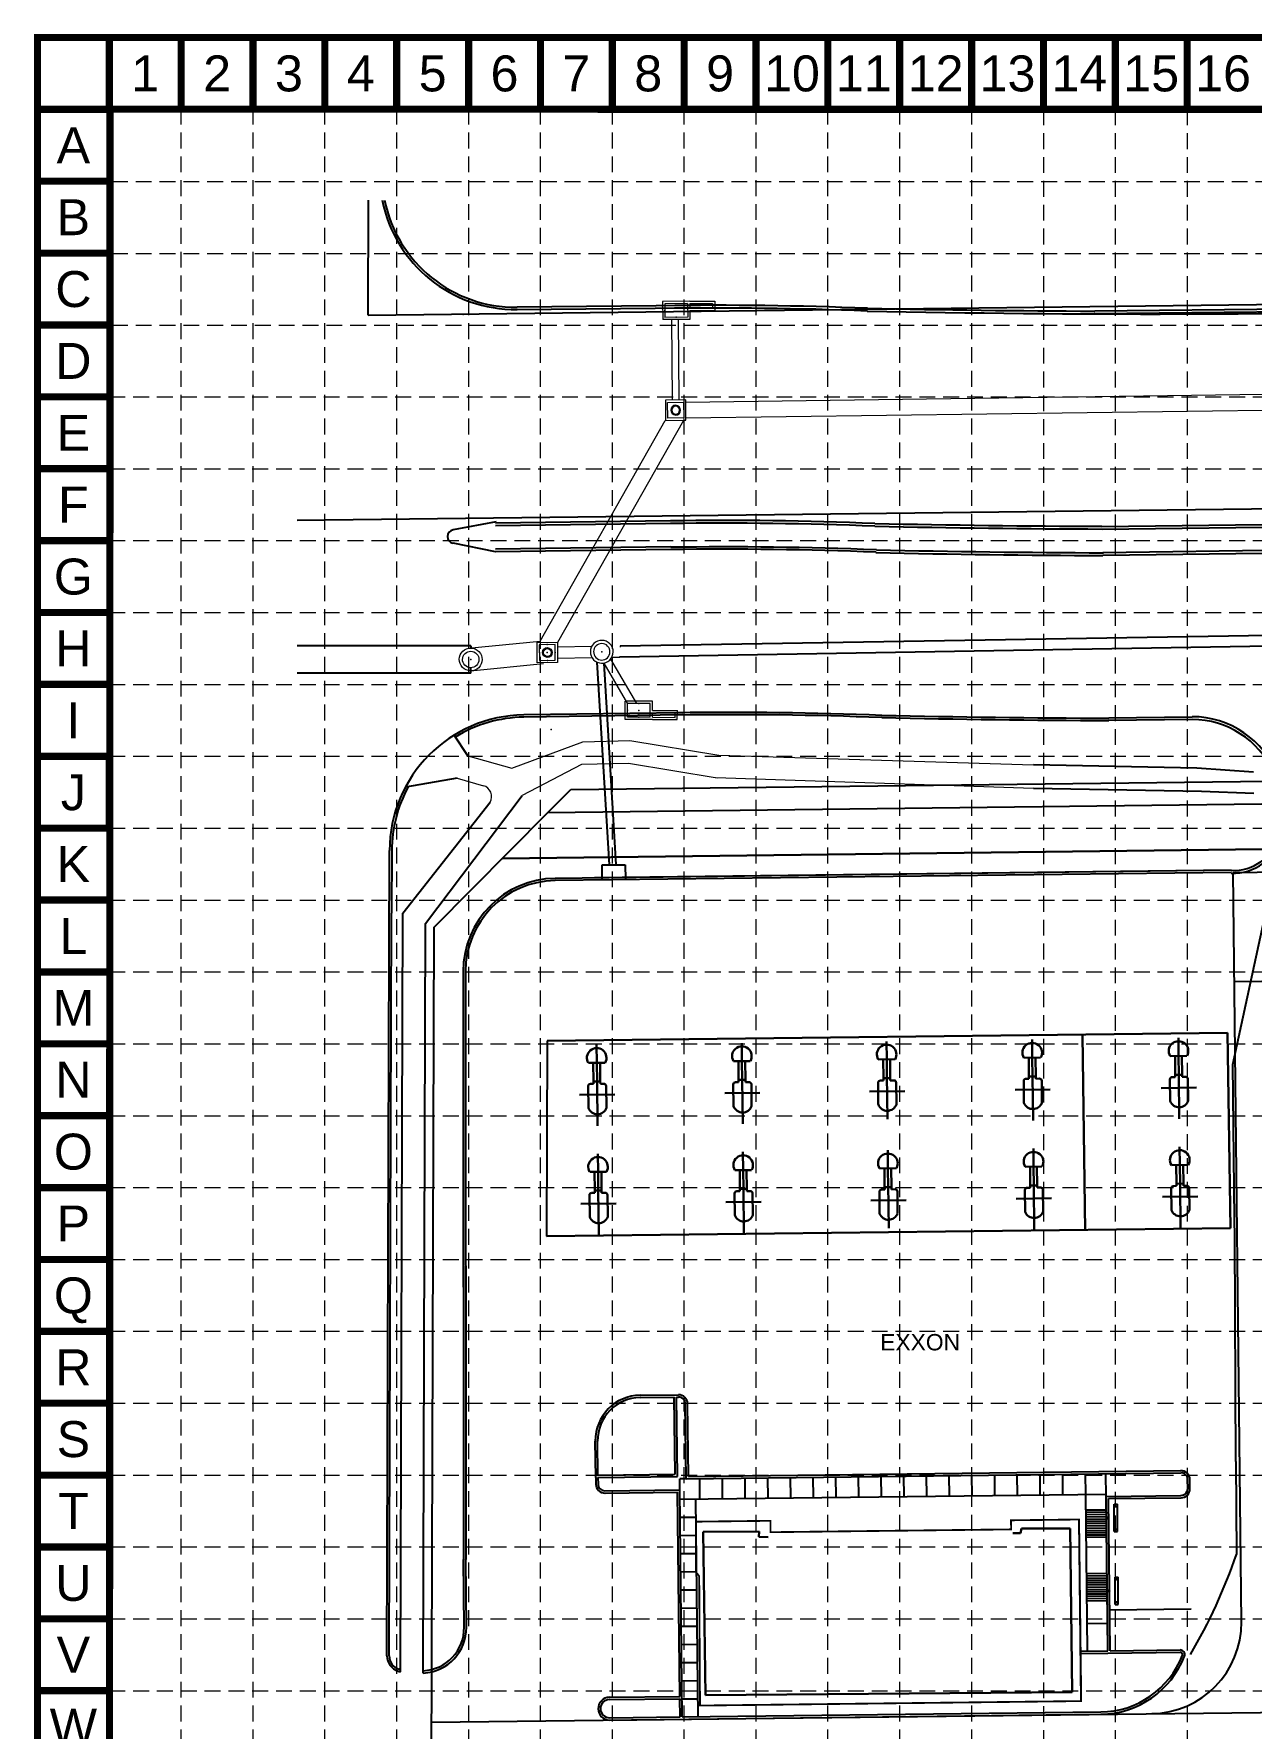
# Model space of a CAD drawing. Header units: feet. Extents: x -1048 to -33, y 2514 to 3149.
# Drawn here: x -1047.9 to -779.7, y 2775.5 to 3148.7 of the extents above; entities that cross this region are included whole.
import ezdxf
from ezdxf.enums import TextEntityAlignment as Align

# ---------------------------------------------------------------- set-up
doc = ezdxf.new("R2010")
doc.units = ezdxf.units.FT
doc.header["$LTSCALE"] = 20
doc.header["$MEASUREMENT"] = 0
for name, pattern in [('CENTER2', [1.125, 0.75, -0.125, 0.125, -0.125]), ('HIDDEN', [0.375, 0.25, -0.125]), ('HIDDEN2', [0.1875, 0.125, -0.0625]), ('PHANTOM2', [1.25, 0.625, -0.125, 0.125, -0.125, 0.125, -0.125])]:
    doc.linetypes.add(name, pattern=pattern)
for name, color, linetype in [('BASE', 7, 'Continuous'), ('BOUND-ADJ', 3, 'PHANTOM2'), ('BOUND_ADJ_TXT', 8, 'Continuous'), ('CONSTRUCTION_CLASS', 7, 'Continuous'), ('E_CONC', 7, 'Continuous'), ('E_CURB', 7, 'Continuous'), ('E_FL_STRIPE', 81, 'HIDDEN2'), ('E_GUT', 8, 'HIDDEN2'), ('EX_ESMT_ACCESS_OFF', 3, 'HIDDEN2'), ('EX_ESMT_UTIL_OFF', 3, 'HIDDEN2'), ('EX_INLETS_MANHOLES', 8, 'HIDDEN2'), ('EX_ROW_CL', 7, 'CENTER2'), ('EX_ROW_DED', 2, 'HIDDEN2'), ('EX_STM_SEW', 8, 'HIDDEN'), ('EXXON_SITE_IMP', 8, 'Continuous'), ('GRID', 254, 'HIDDEN')]:
    doc.layers.add(name, color=color, linetype=linetype)
doc.layers.add('PAVE-27', color=7, linetype='Continuous', lineweight=25)
doc.styles.get("Standard").update_dxf_attribs({"font": 'ARIAL.TTF'})

# ---------------------------------------------------------------- blocks, each defined once
blk = doc.blocks.new('XREF$0$A$C54593E31')
for p, q in [((0, 0.67), (6, 0.67)), ((0, 0), (0, 0.67)), ((6, 0), (6, 0.67)), ((0, 0), (6, 0))]:
    blk.add_line(p, q)
for centre in [(0.5, 0.33), (5.5, 0.33)]:
    blk.add_circle(centre, 0.0417)

msp = doc.modelspace()

# ---------------------------------------------------------------- linework, layer by layer
at = {"layer": 'BASE', "const_width": 1.58}
for points in [[(-1047.12, 2514.59), (-33.79, 2514.59), (-33.79, 3147.93), (-1047.12, 3147.93)], [(-1031.32, 2530.42), (-49.58, 2530.39), (-49.6, 3132.1), (-1031.13, 3132.12)]]:
    msp.add_lwpolyline(points, close=True, dxfattribs=at)
for points in [[(-1031.29, 3132.09), (-1031.29, 3147.93)], [(-1015.46, 3132.09), (-1015.46, 3147.93)], [(-999.62, 3132.09), (-999.62, 3147.93)], [(-983.79, 3132.09), (-983.79, 3147.93)], [(-967.96, 3132.09), (-967.96, 3147.93)], [(-952.12, 3132.09), (-952.12, 3147.93)], [(-936.29, 3132.09), (-936.29, 3147.93)], [(-920.46, 3132.09), (-920.46, 3147.93)], [(-904.62, 3132.09), (-904.62, 3147.93)], [(-888.79, 3132.09), (-888.79, 3147.93)], [(-872.96, 3132.09), (-872.96, 3147.93)], [(-857.12, 3132.09), (-857.12, 3147.93)], [(-841.29, 3132.09), (-841.29, 3147.93)], [(-825.46, 3132.09), (-825.46, 3147.93)], [(-809.62, 3132.09), (-809.62, 3147.93)], [(-793.79, 3132.09), (-793.79, 3147.93)], [(-1031.29, 3132.09), (-1047.12, 3132.09)], [(-1031.29, 3116.26), (-1047.12, 3116.26)], [(-1031.29, 3100.43), (-1047.12, 3100.43)], [(-1031.29, 3084.59), (-1047.12, 3084.59)], [(-1031.29, 3068.76), (-1047.12, 3068.76)], [(-1031.29, 3052.93), (-1047.12, 3052.93)], [(-1031.29, 3037.09), (-1047.12, 3037.09)], [(-1031.29, 3021.26), (-1047.12, 3021.26)], [(-1031.29, 3005.43), (-1047.12, 3005.43)], [(-1031.29, 2989.59), (-1047.12, 2989.59)], [(-1031.29, 2973.76), (-1031.29, 2989.59)], [(-1031.29, 2973.76), (-1047.12, 2973.76)], [(-1031.29, 2957.93), (-1047.12, 2957.93)], [(-1031.29, 2942.09), (-1047.12, 2942.09)], [(-1031.29, 2926.26), (-1047.12, 2926.26)], [(-1031.29, 2910.43), (-1047.12, 2910.43)], [(-1031.29, 2894.59), (-1047.12, 2894.59)], [(-1031.29, 2878.76), (-1047.12, 2878.76)], [(-1031.29, 2862.93), (-1047.12, 2862.93)], [(-1031.29, 2847.09), (-1047.12, 2847.09)], [(-1031.29, 2831.26), (-1047.12, 2831.26)], [(-1031.29, 2815.43), (-1047.12, 2815.43)], [(-1031.29, 2799.59), (-1047.12, 2799.59)], [(-1031.29, 2783.76), (-1047.12, 2783.76)]]:
    msp.add_lwpolyline(points, dxfattribs=at)
at = {"layer": 'BOUND-ADJ', "color": 7, "linetype": 'Continuous'}
for p, q in [((-974.28, 3086.76), (-974.2, 3112.11)), ((-934.64, 2977.22), (-755.49, 2979.36)), ((-959.71, 2951.92), (-934.64, 2977.22)), ((-960.32, 2761.9), (-959.71, 2951.92))]:
    msp.add_line(p, q, dxfattribs=at)
msp.add_lwpolyline([(-974.28, 3086.76), (-717.3, 3089.82)], dxfattribs=at)
at = {"layer": 'CONSTRUCTION_CLASS', "color": 7, "linetype": 'Continuous', "lineweight": 0}
msp.add_point((-906.35, 3086.29), dxfattribs=at)
at = {"layer": 'E_CONC', "color": 7, "linetype": 'Continuous'}
for p, q in [((-779.18, 2986.13), (-791.69, 2986.95)), ((-779.06, 2981.36), (-790.65, 2981.86))]:
    msp.add_line(p, q, dxfattribs=at)
at = {"layer": 'E_CURB', "color": 7, "linetype": 'Continuous'}
for p, q in [((-903.14, 3088.91), (-941.43, 3088.5)), ((-716.06, 3088.69), (-814.16, 3087.64)), ((-946.08, 3041.24), (-955.55, 3039.45)), ((-907.62, 3040.85), (-946.22, 3040.33)), ((-812.55, 3039.64), (-736.38, 3040.55)), ((-946.17, 3034.6), (-955.56, 3036.51)), ((-907.58, 3035.72), (-946.16, 3035.2)), ((-737.05, 3035.44), (-812.36, 3034.41)), ((-904.94, 2998.7), (-939.95, 2998.22)), ((-792.66, 2997.72), (-811.04, 2997.47))]:
    msp.add_line(p, q, dxfattribs=at)
for centre, radius, start, end in [((-897.34, 2254.25), 834.68, 87.72402, 90.83527), ((-801.89, 6018.03), 2930.41, 268.78177, 269.76008), ((-955.27, 3037.98), 1.5, 100.7179, 258.5231), ((-895.71, 2206.75), 834.18, 87.72402, 90.81761), ((-800.27, 5970.53), 2930.91, 268.78177, 269.75994), ((-895.41, 2201.03), 834.68, 87.72402, 90.83527), ((-799.96, 5964.8), 2930.41, 268.78177, 269.75985), ((-894.21, 2164.58), 834.18, 87.72402, 90.81761), ((-798.76, 5928.36), 2930.91, 268.78177, 269.75994), ((-792.8, 2977.87), 19.85, 25.0115, 89.5822)]:
    msp.add_arc(centre, radius, start, end, dxfattribs=at)
at = {"layer": 'E_CURB', "color": 253, "linetype": 'Continuous'}
msp.add_arc((-783.47, 2974.43), 9.97, 266.4808, 346.9527, dxfattribs=at)
at = {"layer": 'E_FL_STRIPE', "color": 253, "linetype": 'Continuous'}
for p, q in [((-783.72, 2921.72), (-772.82, 2971.85)), ((-783.38, 2887.64), (-783.72, 2921.72)), ((-783.28, 2883.72), (-783.38, 2887.64)), ((-783.05, 2834.24), (-783.28, 2883.72)), ((-783.05, 2834.24), (-782.9, 2813.8))]:
    msp.add_line(p, q, dxfattribs=at)
msp.add_arc((-899.69, 2854.16), 123.57, 329.6516, 340.9376, dxfattribs=at)
at = {"layer": 'E_GUT', "color": 7, "linetype": 'Continuous'}
for p, q in [((-903.36, 3088.31), (-941.56, 3087.9)), ((-716.05, 3088.09), (-814.27, 3087.04)), ((-907.63, 3041.45), (-946.21, 3040.93)), ((-812.57, 3040.24), (-736.38, 3041.15)), ((-907.57, 3035.12), (-946.17, 3034.6)), ((-737.05, 3034.84), (-812.34, 3033.81)), ((-904.95, 2999.2), (-939.95, 2998.72)), ((-792.66, 2998.22), (-811.04, 2997.97)), ((-969.05, 2968.82), (-969.09, 2955.07))]:
    msp.add_line(p, q, dxfattribs=at)
for centre, radius, start, end in [((-897.43, 2254.15), 834.18, 87.72402, 90.8353), ((-801.99, 6017.92), 2930.91, 268.78177, 271.47356), ((-895.74, 2206.85), 834.68, 87.72402, 90.81761), ((-800.29, 5970.63), 2930.41, 268.78177, 269.75985), ((-895.41, 2201.03), 834.18, 87.72402, 90.8353), ((-800.06, 5964.7), 2930.91, 268.78177, 269.75994), ((-939.55, 2968.72), 30, 90.7774, 179.8167), ((-939.55, 2968.72), 29.5, 90.7774, 121.7184), ((-894.21, 2164.58), 834.68, 87.72402, 90.81761), ((-798.76, 5928.36), 2930.41, 268.78177, 269.75985), ((-792.8, 2977.87), 20.45, 22.0733, 89.5822), ((-939.55, 2968.72), 29.5, 151.3402, 179.8167)]:
    msp.add_arc(centre, radius, start, end, dxfattribs=at)
at = {"layer": 'E_GUT', "color": 253, "linetype": 'Continuous'}
msp.add_arc((-783.47, 2974.43), 10.57, 266.4694, 347.3014, dxfattribs=at)
at = {"layer": 'EX_ESMT_ACCESS_OFF', "color": 253, "linetype": 'Continuous'}
for p, q in [((-783.66, 2964.02), (-773.04, 2964.15)), ((-781.84, 2798.94), (-783.66, 2964.02)), ((-783.39, 2940.02), (-755.61, 2940.35)), ((-960.27, 2776.85), (-756.13, 2779.25))]:
    msp.add_line(p, q, dxfattribs=at)
msp.add_arc((-801.84, 2798.72), 20, 270.6758, 0.6293, dxfattribs=at)
at = {"layer": 'EX_ESMT_UTIL_OFF', "color": 253, "linetype": 'Continuous', "lineweight": 30}
msp.add_line((-944.67, 2967.1), (-755.37, 2969.36), dxfattribs=at)
at = {"layer": 'EX_INLETS_MANHOLES', "color": 5, "linetype": 'Continuous', "lineweight": 0}
for p, q in [((-903.37, 3089.81), (-909.37, 3089.78)), ((-909.37, 3089.78), (-909.35, 3085.78)), ((-903.86, 3089.3), (-908.86, 3089.28)), ((-908.86, 3089.28), (-908.85, 3086.28)), ((-903.86, 3089.3), (-903.85, 3086.3)), ((-903.37, 3089.81), (-897.87, 3089.83)), ((-903.36, 3089.31), (-898.36, 3089.33)), ((-903.36, 3089.31), (-903.36, 3088.31)), ((-903.36, 3088.31), (-898.36, 3088.33)), ((-903.36, 3087.81), (-897.86, 3087.83)), ((-903.36, 3087.81), (-903.35, 3085.81)), ((-898.36, 3089.33), (-898.36, 3088.33)), ((-897.87, 3089.83), (-897.86, 3087.83)), ((-903.35, 3085.81), (-909.35, 3085.78)), ((-903.85, 3086.3), (-908.85, 3086.28)), ((-904.28, 3068.11), (-908.77, 3068.05)), ((-908.77, 3068.05), (-908.71, 3063.56)), ((-904.22, 3063.62), (-904.28, 3068.11)), ((-908.26, 3067.55), (-904.78, 3067.59)), ((-908.21, 3064.07), (-908.26, 3067.55)), ((-904.73, 3064.12), (-908.21, 3064.07)), ((-904.78, 3067.59), (-904.73, 3064.12)), ((-908.71, 3063.56), (-904.22, 3063.62)), ((-937.05, 3014.66), (-932.56, 3014.72)), ((-937, 3010.17), (-937.05, 3014.66)), ((-933.06, 3014.21), (-936.54, 3014.16)), ((-936.54, 3014.16), (-936.5, 3010.68)), ((-933.02, 3010.73), (-933.06, 3014.21)), ((-932.56, 3014.72), (-932.5, 3010.23)), ((-932.5, 3010.23), (-937, 3010.17)), ((-936.5, 3010.68), (-933.02, 3010.73)), ((-917.63, 2997.73), (-917.61, 3001.73)), ((-911.61, 3001.7), (-917.61, 3001.73)), ((-917.13, 2998.23), (-917.11, 3001.23)), ((-912.11, 3001.2), (-917.11, 3001.23)), ((-912.13, 2998.2), (-912.11, 3001.2)), ((-911.62, 2999.7), (-911.61, 3001.7)), ((-911.63, 2997.7), (-917.63, 2997.73)), ((-912.13, 2998.2), (-917.13, 2998.23)), ((-914.13, 2998.21), (-915.13, 2998.22)), ((-911.63, 2998.2), (-911.62, 2999.2)), ((-911.63, 2998.2), (-906.63, 2998.17)), ((-911.63, 2997.7), (-906.13, 2997.67)), ((-911.62, 2999.7), (-906.12, 2999.67)), ((-911.62, 2999.2), (-906.62, 2999.17)), ((-906.63, 2998.17), (-906.62, 2999.17)), ((-906.13, 2997.67), (-906.12, 2999.67))]:
    msp.add_line(p, q, dxfattribs=at)
at = {"layer": 'EX_INLETS_MANHOLES', "color": 5, "linetype": 'Continuous', "lineweight": 0, "extrusion": (0, 0, -1)}
for centre, major_axis in [((-906.49, 3065.83), (0.771, 0.745)), ((-906.49, 3065.83), (0.625, 0.604)), ((-922.78, 3012.61), (1.81, 1.75)), ((-922.78, 3012.61), (1.3, 1.26))]:
    msp.add_ellipse(centre, major_axis=major_axis, ratio=1, dxfattribs=at)
at = {"layer": 'EX_INLETS_MANHOLES', "color": 5, "linetype": 'Continuous', "lineweight": 0}
for centre, major_axis in [((-951.65, 3010.92), (1.81, 1.75)), ((-951.65, 3010.92), (1.3, 1.26)), ((-934.78, 3012.45), (-0.745, 0.771)), ((-934.78, 3012.45), (-0.604, 0.625))]:
    msp.add_ellipse(centre, major_axis=major_axis, ratio=1, dxfattribs=at)
for p in [(-908.86, 3087.78), (-936.52, 3012.42), (-934.8, 3014.19), (-934.78, 3012.45), (-933.04, 3012.47), (-922.78, 3012.61), (-951.65, 3010.92), (-934.76, 3010.71), (-914.61, 3001.21), (-917.12, 2999.73), (-914.63, 2998.21), (-914.62, 2999.71), (-914.62, 2998.71), (-914.62, 2998.71), (-933.96, 2995.51)]:
    msp.add_point(p, dxfattribs=at)
at = {"layer": 'EX_ROW_CL', "color": 7, "linetype": 'Continuous'}
msp.add_lwpolyline([(-989.92, 3041.57), (-161.12, 3051.46)], dxfattribs=at)
msp.add_lwpolyline([(-989.92, 3041.57), (-161.12, 3051.46)], dxfattribs=at)
at = {"layer": 'EX_ROW_DED', "color": 7, "linetype": 'Continuous'}
msp.add_line((-934.64, 2977.22), (-929.62, 2982.28), dxfattribs=at)
msp.add_lwpolyline([(-929.62, 2982.28), (-388.61, 2988.74)], dxfattribs=at)
at = {"layer": 'EX_STM_SEW', "color": 5, "linetype": 'Continuous', "lineweight": 0}
for p, q in [((-907.45, 3085.79), (-907.27, 3068.07)), ((-905.95, 3085.79), (-905.77, 3068.09)), ((-904.27, 3067.61), (-730.38, 3069.95)), ((-904.22, 3064.11), (-731.51, 3066.43)), ((-936.38, 3014.95), (-908.79, 3063.55)), ((-932.49, 3014.72), (-904.73, 3063.61)), ((-952.21, 3013.38), (-936.38, 3014.95)), ((-932.55, 3013.73), (-924.98, 3013.83)), ((-918.76, 3013.91), (-918.76, 3013.66)), ((-951.71, 3008.4), (-935.59, 3010)), ((-932.52, 3011.23), (-924.95, 3011.33)), ((-922.35, 3010.13), (-917.11, 3001.11)), ((-920.84, 3011.01), (-915.15, 3001.22)), ((-920.58, 3011.39), (-918.8, 3011.41)), ((-918.8, 3011.66), (-918.8, 3011.41))]:
    msp.add_line(p, q, dxfattribs=at)
at = {"layer": 'EX_STM_SEW', "color": 5, "linetype": 'Continuous'}
for p, q in [((-918.76, 3013.91), (-709.17, 3017.38)), ((-951.65, 3013.92), (-989.92, 3013.92)), ((-951.65, 3013.92), (-951.65, 3013.44)), ((-708.95, 3014.94), (-918.8, 3011.41)), ((-951.65, 3007.92), (-951.65, 3009.11)), ((-921.07, 2965.66), (-923.78, 3010.3)), ((-919.57, 2965.75), (-922.27, 3010.14)), ((-951.65, 3007.92), (-989.92, 3007.92))]:
    msp.add_line(p, q, dxfattribs=at)
at = {"layer": 'EXXON_SITE_IMP', "color": 7, "linetype": 'Continuous'}
for p, q in [((-952.26, 2989.72), (-955.34, 2994.23)), ((-791.69, 2986.95), (-827.62, 2987.69)), ((-954.62, 2984.74), (-966.06, 2982.76)), ((-790.65, 2981.86), (-827.62, 2982.49)), ((-966.59, 2955.06), (-947.37, 2979.48)), ((-961.6, 2952.73), (-940.29, 2980.93)), ((-970.11, 2791.42), (-969.55, 2968.82)), ((-969.61, 2791.42), (-969.09, 2955.07)), ((-967.13, 2787.92), (-966.59, 2955.06)), ((-962.13, 2787.66), (-961.6, 2952.73)), ((-953.32, 2942.19), (-953.26, 2812.63)), ((-952.82, 2942.19), (-952.76, 2812.63)), ((-953.32, 2932.46), (-953.26, 2812.63)), ((-953.1, 2797.75), (-953.26, 2812.63)), ((-952.6, 2797.76), (-952.76, 2812.63))]:
    msp.add_line(p, q, dxfattribs=at)
at = {"layer": 'EXXON_SITE_IMP', "color": 7, "linetype": 'Continuous', "lineweight": 0}
for p, q in [((-926.93, 2992.74), (-916.59, 2993.06)), ((-916.59, 2993.06), (-896.99, 2989.86)), ((-952.26, 2989.72), (-942.61, 2987)), ((-942.61, 2987), (-926.93, 2992.74)), ((-896.99, 2989.86), (-827.62, 2987.69)), ((-927.25, 2987.81), (-940.29, 2980.93)), ((-916.91, 2988.04), (-927.25, 2987.81)), ((-897.32, 2984.79), (-916.91, 2988.04)), ((-954.62, 2984.74), (-948.87, 2983.12)), ((-827.62, 2982.49), (-897.64, 2984.82))]:
    msp.add_line(p, q, dxfattribs=at)
at = {"layer": 'EXXON_SITE_IMP', "color": 253, "linetype": 'Continuous'}
for p, q in [((-784.08, 2964.48), (-933.07, 2962.7)), ((-784.07, 2963.98), (-933.06, 2962.2)), ((-784.08, 2964.48), (-924.37, 2962.81)), ((-934.83, 2926.89), (-934.93, 2883.88)), ((-914.32, 2848.85), (-905.9, 2848.95)), ((-914.31, 2848.35), (-906.8, 2848.44)), ((-906.62, 2831.44), (-906.8, 2848.44)), ((-906.11, 2830.95), (-906.3, 2848.45)), ((-906.3, 2848.45), (-905.9, 2848.45)), ((-904.2, 2830.47), (-904.38, 2846.97)), ((-903.7, 2830.98), (-903.88, 2846.97)), ((-924.11, 2830.74), (-924.2, 2838.74)), ((-923.62, 2831.24), (-923.7, 2838.75)), ((-924.11, 2830.74), (-924.09, 2829.28)), ((-923.62, 2831.24), (-906.62, 2831.44)), ((-923.61, 2830.74), (-906.11, 2830.95)), ((-923.61, 2830.74), (-923.61, 2830.74)), ((-923.61, 2830.74), (-923.59, 2829.28)), ((-904.2, 2830.47), (-905.61, 2830.45)), ((-905.58, 2827.99), (-905.61, 2830.45)), ((-904.2, 2830.47), (-795.21, 2831.76)), ((-903.7, 2830.98), (-795.21, 2832.26)), ((-901.15, 2826.01), (-901.2, 2830.51)), ((-896.15, 2826.07), (-896.2, 2830.57)), ((-891.15, 2826.13), (-891.2, 2830.62)), ((-886.15, 2826.18), (-886.2, 2830.68)), ((-881.15, 2826.24), (-881.2, 2830.74)), ((-876.15, 2826.3), (-876.2, 2830.8)), ((-871.15, 2826.36), (-871.2, 2830.86)), ((-866.15, 2826.42), (-866.2, 2830.92)), ((-861.15, 2826.48), (-861.2, 2830.98)), ((-856.15, 2826.54), (-856.2, 2831.04)), ((-851.15, 2826.6), (-851.2, 2831.1)), ((-846.15, 2826.66), (-846.2, 2831.16)), ((-841.15, 2826.71), (-841.2, 2831.21)), ((-836.15, 2826.77), (-836.2, 2831.27)), ((-831.15, 2826.83), (-831.21, 2831.33)), ((-826.15, 2826.89), (-826.21, 2831.39)), ((-821.15, 2826.95), (-821.21, 2831.45)), ((-816.15, 2827.01), (-816.21, 2831.51)), ((-811.65, 2826.56), (-811.71, 2831.56)), ((-793.67, 2828.27), (-793.69, 2830.27)), ((-793.17, 2828.28), (-793.19, 2830.28)), ((-922.08, 2827.8), (-905.58, 2827.99)), ((-922.07, 2827.3), (-906.07, 2827.49)), ((-905.58, 2782.49), (-906.07, 2827.49)), ((-905.03, 2778), (-905.58, 2827.99)), ((-905.56, 2825.96), (-811.65, 2827.06)), ((-901.53, 2778.04), (-902.06, 2826)), ((-815.77, 2792.52), (-816.15, 2827.01)), ((-811.65, 2826.56), (-795.15, 2826.76)), ((-811.27, 2792.56), (-811.65, 2826.56)), ((-811.14, 2826.07), (-795.14, 2826.26)), ((-810.77, 2792.57), (-811.14, 2826.07)), ((-905.51, 2821.96), (-902.01, 2822)), ((-901.96, 2810.11), (-901.96, 2821.48)), ((-817.13, 2781.49), (-817.6, 2821.48)), ((-811.62, 2823.56), (-816.11, 2823.51)), ((-811.61, 2823.06), (-816.11, 2823.01)), ((-811.6, 2822.56), (-816.1, 2822.51)), ((-811.6, 2822.06), (-816.1, 2822.01)), ((-811.59, 2821.56), (-816.09, 2821.51)), ((-905.46, 2817.96), (-901.97, 2818)), ((-811.59, 2821.06), (-816.09, 2821.01)), ((-811.58, 2820.56), (-816.08, 2820.51)), ((-811.58, 2820.06), (-816.08, 2820.01)), ((-811.57, 2819.56), (-816.07, 2819.51)), ((-811.57, 2819.06), (-816.07, 2819.01)), ((-811.56, 2818.56), (-816.06, 2818.51)), ((-811.55, 2818.06), (-816.05, 2818.01)), ((-905.42, 2813.96), (-901.92, 2814)), ((-811.55, 2817.56), (-816.05, 2817.51)), ((-905.37, 2809.96), (-901.87, 2810)), ((-811.45, 2809.56), (-815.95, 2809.51)), ((-811.44, 2809.06), (-815.94, 2809.01)), ((-811.44, 2808.56), (-815.94, 2808.51)), ((-811.43, 2808.06), (-815.93, 2808.01)), ((-811.43, 2807.56), (-815.93, 2807.51)), ((-811.42, 2807.06), (-815.92, 2807.01)), ((-811.42, 2806.56), (-815.92, 2806.51)), ((-905.32, 2805.96), (-901.82, 2806)), ((-811.41, 2806.06), (-815.91, 2806.01)), ((-811.41, 2805.56), (-815.91, 2805.51)), ((-811.4, 2805.06), (-815.9, 2805.01)), ((-811.4, 2804.56), (-815.89, 2804.51)), ((-811.39, 2804.06), (-815.89, 2804.01)), ((-811.38, 2803.56), (-815.88, 2803.51)), ((-905.27, 2801.96), (-901.78, 2802)), ((-810.87, 2801.57), (-792.87, 2801.78)), ((-905.23, 2797.96), (-901.73, 2798)), ((-811.33, 2798.56), (-815.83, 2798.52)), ((-905.18, 2793.96), (-901.68, 2794)), ((-817.26, 2792.49), (-811.27, 2792.56)), ((-817.26, 2791.99), (-811.27, 2792.06)), ((-811.27, 2792.06), (-795.32, 2792.25)), ((-810.77, 2792.57), (-795.32, 2792.75)), ((-905.13, 2789.96), (-901.64, 2790)), ((-905.09, 2785.96), (-901.59, 2786)), ((-921.1, 2782.31), (-905.58, 2782.49)), ((-921.1, 2781.81), (-905.57, 2781.99)), ((-905.53, 2777.99), (-905.57, 2781.99)), ((-905.04, 2781.96), (-901.54, 2782)), ((-921.05, 2777.31), (-812.81, 2778.59)), ((-921.05, 2777.81), (-905.53, 2777.99)), ((-905.03, 2778), (-812.81, 2779.09))]:
    msp.add_line(p, q, dxfattribs=at)
at = {"layer": 'EXXON_SITE_IMP', "color": 5, "linetype": 'Continuous'}
for p, q in [((-922.71, 2962.46), (-922.71, 2965.66)), ((-922.71, 2965.66), (-917.6, 2965.66)), ((-917.6, 2965.66), (-917.57, 2962.52))]:
    msp.add_line(p, q, dxfattribs=at)
at = {"layer": 'EXXON_SITE_IMP', "color": 253, "linetype": 'Continuous', "lineweight": 30}
for p, q in [((-784.88, 2928.68), (-934.83, 2926.89)), ((-923.88, 2922.06), (-923.93, 2926.05)), ((-891.89, 2922.44), (-891.94, 2926.42)), ((-860, 2922.82), (-860.04, 2926.8)), ((-827.91, 2923.19), (-827.96, 2927.18)), ((-816.24, 2885.15), (-816.88, 2928.17)), ((-795.68, 2923.57), (-795.73, 2927.56)), ((-784.24, 2885.68), (-784.88, 2928.68)), ((-893.74, 2922.42), (-890.05, 2922.46)), ((-892.63, 2918.31), (-892.68, 2922.43)), ((-891.89, 2922.44), (-891.85, 2918.32)), ((-891.16, 2922.45), (-891.11, 2918.33)), ((-861.84, 2922.79), (-858.15, 2922.84)), ((-860.73, 2918.68), (-860.78, 2922.81)), ((-860, 2922.82), (-859.95, 2918.69)), ((-859.26, 2922.82), (-859.21, 2918.7)), ((-829.76, 2923.17), (-826.07, 2923.22)), ((-828.65, 2919.06), (-828.7, 2923.19)), ((-827.91, 2923.19), (-827.86, 2919.07)), ((-827.18, 2923.2), (-827.13, 2919.08)), ((-797.52, 2923.55), (-793.84, 2923.6)), ((-796.41, 2919.44), (-796.46, 2923.57)), ((-795.68, 2923.57), (-795.63, 2919.45)), ((-794.94, 2923.58), (-794.89, 2919.46)), ((-925.73, 2922.04), (-922.04, 2922.08)), ((-924.62, 2917.93), (-924.67, 2922.05)), ((-923.88, 2922.06), (-923.83, 2917.94)), ((-923.15, 2922.07), (-923.1, 2917.95)), ((-859.21, 2918.7), (-860.73, 2918.68)), ((-860.73, 2918.68), (-860.72, 2918.18)), ((-859.95, 2919.35), (-859.84, 2909.63)), ((-859.21, 2918.7), (-859.2, 2918.2)), ((-828.64, 2918.56), (-829.32, 2918.55)), ((-827.13, 2919.08), (-828.65, 2919.06)), ((-828.65, 2919.06), (-828.64, 2918.56)), ((-827.86, 2919.07), (-827.75, 2909.35)), ((-827.13, 2919.08), (-827.12, 2918.58)), ((-827.12, 2918.58), (-826.35, 2918.59)), ((-797.58, 2918.42), (-797.52, 2913.63)), ((-796.41, 2918.94), (-797.08, 2918.93)), ((-794.89, 2919.46), (-796.41, 2919.44)), ((-796.41, 2919.44), (-796.41, 2918.94)), ((-795.63, 2919.45), (-795.52, 2909.74)), ((-794.89, 2919.46), (-794.89, 2918.96)), ((-794.89, 2918.96), (-794.11, 2918.97)), ((-793.61, 2918.47), (-793.55, 2913.67)), ((-927.68, 2915), (-919.91, 2915.09)), ((-925.78, 2916.91), (-925.72, 2912.11)), ((-924.61, 2917.43), (-925.29, 2917.42)), ((-923.1, 2917.95), (-924.62, 2917.93)), ((-924.62, 2917.93), (-924.61, 2917.43)), ((-923.83, 2917.94), (-923.72, 2908.22)), ((-923.1, 2917.95), (-923.09, 2917.44)), ((-923.09, 2917.44), (-922.32, 2917.45)), ((-921.81, 2916.96), (-921.76, 2912.16)), ((-895.69, 2915.38), (-887.92, 2915.47)), ((-893.79, 2917.29), (-893.74, 2912.49)), ((-892.62, 2917.8), (-893.3, 2917.8)), ((-891.11, 2918.33), (-892.63, 2918.31)), ((-892.63, 2918.31), (-892.62, 2917.8)), ((-891.85, 2918.32), (-891.73, 2908.6)), ((-891.11, 2918.33), (-891.1, 2917.82)), ((-891.1, 2917.82), (-890.33, 2917.83)), ((-889.82, 2917.34), (-889.77, 2912.54)), ((-863.79, 2915.76), (-856.03, 2915.85)), ((-861.89, 2917.67), (-861.84, 2912.87)), ((-860.72, 2918.18), (-861.4, 2918.17)), ((-859.2, 2918.2), (-858.43, 2918.21)), ((-857.92, 2917.71), (-857.87, 2912.92)), ((-831.71, 2916.13), (-823.94, 2916.23)), ((-829.81, 2918.04), (-829.75, 2913.25)), ((-825.84, 2918.09), (-825.79, 2913.29)), ((-799.48, 2916.51), (-791.71, 2916.61)), ((-795.4, 2899.58), (-795.44, 2903.56)), ((-923.6, 2898.06), (-923.65, 2902.05)), ((-891.61, 2898.44), (-891.66, 2902.43)), ((-859.71, 2898.82), (-859.76, 2902.8)), ((-827.63, 2899.2), (-827.68, 2903.18)), ((-925.44, 2898.04), (-921.76, 2898.09)), ((-924.33, 2893.93), (-924.38, 2898.05)), ((-923.6, 2898.06), (-923.55, 2893.94)), ((-922.86, 2898.07), (-922.81, 2893.95)), ((-893.45, 2898.42), (-889.77, 2898.46)), ((-892.35, 2894.31), (-892.39, 2898.43)), ((-891.61, 2898.44), (-891.56, 2894.32)), ((-890.87, 2898.45), (-890.83, 2894.33)), ((-861.56, 2898.8), (-857.87, 2898.84)), ((-860.45, 2894.69), (-860.5, 2898.81)), ((-859.71, 2898.82), (-859.66, 2894.7)), ((-858.98, 2898.83), (-858.93, 2894.7)), ((-829.47, 2899.17), (-825.79, 2899.22)), ((-828.36, 2895.06), (-828.41, 2899.19)), ((-827.63, 2899.2), (-827.58, 2895.07)), ((-826.89, 2899.2), (-826.84, 2895.08)), ((-797.24, 2899.55), (-793.55, 2899.6)), ((-796.13, 2895.44), (-796.18, 2899.57)), ((-795.4, 2899.58), (-795.35, 2895.45)), ((-794.66, 2899.58), (-794.61, 2895.46)), ((-925.5, 2892.91), (-925.44, 2888.12)), ((-924.33, 2893.43), (-925, 2893.42)), ((-922.81, 2893.95), (-924.33, 2893.93)), ((-924.33, 2893.93), (-924.33, 2893.43)), ((-923.55, 2893.94), (-923.44, 2884.22)), ((-922.81, 2893.95), (-922.81, 2893.45)), ((-922.81, 2893.45), (-922.04, 2893.46)), ((-921.53, 2892.96), (-921.47, 2888.16)), ((-893.51, 2893.29), (-893.45, 2888.49)), ((-892.34, 2893.81), (-893.02, 2893.8)), ((-890.83, 2894.33), (-892.35, 2894.31)), ((-892.35, 2894.31), (-892.34, 2893.81)), ((-891.56, 2894.32), (-891.45, 2884.6)), ((-890.83, 2894.33), (-890.82, 2893.82)), ((-890.82, 2893.82), (-890.05, 2893.83)), ((-889.54, 2893.34), (-889.48, 2888.54)), ((-861.61, 2893.67), (-861.55, 2888.87)), ((-860.44, 2894.18), (-861.12, 2894.17)), ((-858.93, 2894.7), (-860.45, 2894.69)), ((-860.45, 2894.69), (-860.44, 2894.18)), ((-859.67, 2895.35), (-859.56, 2885.63)), ((-858.93, 2894.7), (-858.92, 2894.2)), ((-858.92, 2894.2), (-858.15, 2894.21)), ((-857.64, 2893.71), (-857.59, 2888.92)), ((-829.53, 2894.05), (-829.47, 2889.25)), ((-828.36, 2894.56), (-829.03, 2894.55)), ((-826.84, 2895.08), (-828.36, 2895.06)), ((-828.36, 2895.06), (-828.36, 2894.56)), ((-827.58, 2895.07), (-827.47, 2885.36)), ((-826.84, 2895.08), (-826.84, 2894.58)), ((-826.84, 2894.58), (-826.06, 2894.59)), ((-825.56, 2894.09), (-825.5, 2889.3)), ((-799.19, 2892.52), (-791.43, 2892.61)), ((-797.29, 2894.43), (-797.24, 2889.63)), ((-796.12, 2894.94), (-796.8, 2894.93)), ((-794.61, 2895.46), (-796.13, 2895.44)), ((-796.13, 2895.44), (-796.12, 2894.94)), ((-795.35, 2895.45), (-795.23, 2885.74)), ((-794.61, 2895.46), (-794.6, 2894.96)), ((-794.6, 2894.96), (-793.83, 2894.97)), ((-793.32, 2894.47), (-793.27, 2889.68)), ((-927.4, 2891), (-919.63, 2891.1)), ((-895.41, 2891.38), (-887.64, 2891.47)), ((-863.51, 2891.76), (-855.74, 2891.85)), ((-831.43, 2892.14), (-823.66, 2892.23)), ((-784.24, 2885.68), (-934.93, 2883.88)), ((-900.42, 2818.75), (-888.06, 2818.84)), ((-899.93, 2782.79), (-900.42, 2818.75)), ((-888.06, 2818.84), (-888.16, 2817.67)), ((-888.16, 2817.67), (-886.1, 2817.57)), ((-830.48, 2818.46), (-832.22, 2818.46)), ((-830.29, 2819.51), (-830.48, 2818.46)), ((-830.29, 2819.51), (-819.58, 2819.48)), ((-819.58, 2819.48), (-819.15, 2783.47)), ((-819.15, 2783.47), (-899.93, 2782.79))]:
    msp.add_line(p, q, dxfattribs=at)
at = {"layer": 'EXXON_SITE_IMP', "color": 253, "linetype": 'Continuous', "lineweight": 30, "const_width": 0.4}
msp.add_lwpolyline([(-901.95, 2809.81), (-902, 2821), (-885.61, 2821.19), (-885.58, 2818.68), (-832.58, 2819.3), (-832.6, 2821.3), (-817.6, 2821.48), (-817.13, 2781.48), (-901.13, 2780.49), (-901.31, 2808.99)], close=True, dxfattribs=at)
at = {"layer": 'EXXON_SITE_IMP', "color": 253, "linetype": 'Continuous', "const_width": 0.0185}
for points in [[(-811.1, 2822.49), (-811.11, 2821.15)], [(-810.93, 2806.44), (-810.93, 2805.1)]]:
    msp.add_lwpolyline(points, dxfattribs=at)
at = {"layer": 'EXXON_SITE_IMP', "color": 253, "linetype": 'Continuous'}
for centre in [(-811.28, 2821.82), (-811.1, 2805.77)]:
    msp.add_circle(centre, 0.176, dxfattribs=at)
at = {"layer": 'EXXON_SITE_IMP', "color": 7, "linetype": 'Continuous'}
for centre, radius, start, end in [((-941.75, 3118), 30, 191.3232, 270.6168), ((-941.75, 3118), 29.5, 191.5178, 270.6168), ((-932.82, 2942.2), 20.5, 90.6833, 180.0268), ((-932.82, 2942.2), 20, 90.6833, 180.0268), ((-962.6, 2797.65), 10, 272.7113, 0.6293), ((-962.6, 2797.65), 9.5, 272.8638, 0.6293), ((-966.61, 2791.41), 3.5, 179.8167, 252.9264), ((-966.61, 2791.41), 3, 179.8167, 252.9264), ((-964.71, 2797.63), 10, 252.9264, 255.998), ((-964.71, 2797.63), 9.5, 252.9264, 255.255)]:
    msp.add_arc(centre, radius, start, end, dxfattribs=at)
at = {"layer": 'EXXON_SITE_IMP', "color": 7, "linetype": 'Continuous', "lineweight": 0}
msp.add_arc((-949.54, 2980.71), 2.5, 330.4623, 74.2799, dxfattribs=at)
at = {"layer": 'EXXON_SITE_IMP', "color": 253, "linetype": 'Continuous', "lineweight": 30}
for centre, radius, start, end in [((-860.01, 2923.91), 2.16, 330.132, 211.2195), ((-827.93, 2924.29), 2.16, 330.132, 211.2195), ((-795.69, 2924.67), 2.16, 330.132, 211.2195), ((-923.9, 2923.16), 2.16, 330.132, 211.2195), ((-891.91, 2923.54), 2.16, 330.132, 211.2195), ((-829.31, 2918.05), 0.5, 90.6758, 180.6758), ((-826.34, 2918.09), 0.5, 0.6758, 90.6758), ((-797.08, 2918.43), 0.5, 90.6758, 180.6758), ((-794.11, 2918.47), 0.5, 0.6758, 90.6758), ((-925.28, 2916.92), 0.5, 90.6758, 180.6758), ((-922.31, 2916.95), 0.5, 0.6758, 90.6758), ((-893.29, 2917.3), 0.5, 90.6758, 180.6758), ((-890.32, 2917.33), 0.5, 0.6758, 90.6758), ((-861.39, 2917.67), 0.5, 90.6758, 180.6758), ((-858.42, 2917.71), 0.5, 0.6758, 90.6758), ((-923.75, 2912.86), 2.11, 200.6, 340.7516), ((-891.76, 2913.23), 2.11, 200.6, 340.7516), ((-859.86, 2913.61), 2.11, 200.6, 340.7516), ((-827.78, 2913.99), 2.11, 200.6, 340.7516), ((-795.54, 2914.37), 2.11, 200.6, 340.7516), ((-923.61, 2899.16), 2.16, 330.132, 211.2195), ((-891.62, 2899.54), 2.16, 330.132, 211.2195), ((-859.73, 2899.92), 2.16, 330.132, 211.2195), ((-827.64, 2900.29), 2.16, 330.132, 211.2195), ((-795.41, 2900.67), 2.16, 330.132, 211.2195), ((-925, 2892.92), 0.5, 90.6758, 180.6758), ((-922.03, 2892.96), 0.5, 0.6758, 90.6758), ((-893.01, 2893.3), 0.5, 90.6758, 180.6758), ((-890.04, 2893.33), 0.5, 0.6758, 90.6758), ((-861.11, 2893.67), 0.5, 90.6758, 180.6758), ((-858.14, 2893.71), 0.5, 0.6758, 90.6758), ((-829.03, 2894.05), 0.5, 90.6758, 180.6758), ((-826.06, 2894.09), 0.5, 0.6758, 90.6758), ((-796.79, 2894.43), 0.5, 90.6758, 180.6758), ((-793.82, 2894.47), 0.5, 0.6758, 90.6758), ((-891.48, 2889.24), 2.11, 200.6, 340.7516), ((-859.58, 2889.61), 2.11, 200.6, 340.7516), ((-827.5, 2889.99), 2.11, 200.6, 340.7516), ((-795.26, 2890.37), 2.11, 200.6, 340.7516), ((-923.47, 2888.86), 2.11, 200.6, 340.7516)]:
    msp.add_arc(centre, radius, start, end, dxfattribs=at)
at = {"layer": 'EXXON_SITE_IMP', "color": 253, "linetype": 'Continuous'}
for centre, radius, start, end in [((-914.2, 2838.85), 10, 90.6758, 180.6293), ((-914.2, 2838.85), 9.5, 90.6758, 180.6293), ((-905.88, 2846.95), 2, 0.6293, 90.6758), ((-905.88, 2846.95), 1.5, 0.6293, 90.6758), ((-922.09, 2829.3), 2, 180.6758, 270.6758), ((-922.09, 2829.3), 1.5, 180.6758, 270.6758), ((-795.19, 2830.26), 2, 0.6293, 90.6758), ((-795.19, 2830.26), 1.5, 0.6293, 90.6758), ((-795.17, 2828.26), 1.5, 270.6758, 0.6293), ((-795.17, 2828.26), 2, 270.6758, 0.6293), ((-813.04, 2798.58), 19.5, 270.6758, 338.9277), ((-795.31, 2791.75), 1, 338.9277, 90.6758), ((-795.31, 2791.75), 0.5, 338.9277, 90.6758), ((-813.04, 2798.58), 20, 270.6758, 338.9277), ((-921.08, 2779.81), 2.5, 90.6758, 270.6758), ((-921.08, 2779.81), 2, 90.6758, 270.6758)]:
    msp.add_arc(centre, radius, start, end, dxfattribs=at)
at = {"layer": 'GRID', "color": 252, "linetype": 'HIDDEN', "lineweight": 0, "ltscale": 0.7}
for p, q in [((-1015.51, 3132.24), (-1015.51, 2577.86)), ((-999.68, 3132.24), (-999.68, 2577.86)), ((-983.84, 3132.24), (-983.84, 2577.86)), ((-968.01, 3132.24), (-968.01, 2577.86)), ((-952.18, 3132.24), (-952.18, 2577.86)), ((-936.34, 3132.24), (-936.34, 2577.86)), ((-920.51, 3132.24), (-920.51, 2577.86)), ((-904.68, 3132.24), (-904.68, 2577.86)), ((-888.84, 3132.24), (-888.84, 2577.86)), ((-873.01, 3132.24), (-873.01, 2577.86)), ((-857.18, 3132.24), (-857.18, 2577.86)), ((-841.34, 3132.24), (-841.34, 2577.86)), ((-825.46, 3132.09), (-825.46, 2577.86)), ((-809.62, 3132.09), (-809.62, 2577.86)), ((-793.79, 3132.09), (-793.79, 2577.86)), ((-1030.71, 3116.21), (-49.04, 3116.21)), ((-1030.71, 3100.37), (-49.04, 3100.37)), ((-1030.71, 3084.54), (-49.04, 3084.54)), ((-1031.29, 3068.76), (-49.62, 3068.76)), ((-1031.29, 3052.93), (-49.62, 3052.93)), ((-1031.29, 3037.09), (-49.62, 3037.09)), ((-1031.29, 3021.26), (-49.62, 3021.26)), ((-1031.29, 3005.43), (-49.62, 3005.43)), ((-1031.29, 2989.59), (-49.62, 2989.59)), ((-1031.29, 2973.76), (-49.62, 2973.76)), ((-1031.29, 2957.93), (-49.62, 2957.93)), ((-1031.29, 2942.09), (-49.62, 2942.09)), ((-1031.29, 2926.26), (-49.62, 2926.26)), ((-1031.29, 2910.43), (-49.62, 2910.43)), ((-1031.29, 2894.59), (-49.62, 2894.59)), ((-1031.29, 2878.76), (-49.62, 2878.76)), ((-1031.29, 2862.93), (-49.62, 2862.93)), ((-1031.29, 2847.09), (-49.62, 2847.09)), ((-1031.29, 2831.26), (-49.62, 2831.26)), ((-1031.29, 2815.43), (-49.62, 2815.43)), ((-1031.29, 2799.59), (-49.62, 2799.59)), ((-1031.29, 2783.76), (-49.62, 2783.76))]:
    msp.add_line(p, q, dxfattribs=at)
at = {"layer": 'PAVE-27', "color": 7, "linetype": 'Continuous', "lineweight": 0}
msp.add_point((-953.34, 3086.94), dxfattribs=at)

# ---------------------------------------------------------------- block references
at = {"layer": 'EXXON_SITE_IMP', "color": 253, "linetype": 'Continuous', "xscale": -0.9999724893655184, "yscale": 0.9999724893650637, "zscale": 0.9999724893653951, "rotation": 270}
for p in [(-809.84, 2818.82), (-809.67, 2802.77)]:
    msp.add_blockref('XREF$0$A$C54593E31', p, dxfattribs=at)

# ---------------------------------------------------------------- texts
at = {"layer": 'BASE'}
for s, height, p in [('1', 7.92, (-1023.37, 3140.01)), ('2', 7.92, (-1007.54, 3140.01)), ('3', 7.92, (-991.71, 3140.01)), ('4', 7.92, (-975.87, 3140.01)), ('5', 7.92, (-960.04, 3140.01)), ('6', 7.92, (-944.21, 3140.01)), ('7', 7.92, (-928.37, 3140.01)), ('8', 7.92, (-912.54, 3140.01)), ('9', 7.92, (-896.71, 3140.01)), ('10', 7.917, (-880.87, 3140.01)), ('11', 7.917, (-865.04, 3140.01)), ('12', 7.917, (-849.21, 3140.01)), ('13', 7.917, (-833.37, 3140.01)), ('14', 7.917, (-817.54, 3140.01)), ('15', 7.917, (-801.71, 3140.01)), ('16', 7.917, (-785.87, 3140.01)), ('A', 7.92, (-1039.21, 3124.18)), ('B', 7.92, (-1039.21, 3108.34)), ('C', 7.92, (-1039.21, 3092.51)), ('D', 7.92, (-1039.21, 3076.68)), ('E', 7.92, (-1039.21, 3060.84)), ('F', 7.92, (-1039.21, 3045.01)), ('G', 7.92, (-1039.21, 3029.18)), ('H', 7.92, (-1039.21, 3013.34)), ('I', 7.92, (-1039.21, 2997.51)), ('J', 7.92, (-1039.21, 2981.68)), ('K', 7.92, (-1039.21, 2965.84)), ('L', 7.92, (-1039.21, 2950.01)), ('M', 7.92, (-1039.21, 2934.18)), ('N', 7.92, (-1039.21, 2918.34)), ('O', 7.92, (-1039.21, 2902.51)), ('P', 7.92, (-1039.21, 2886.68)), ('Q', 7.92, (-1039.21, 2870.84)), ('R', 7.92, (-1039.21, 2855.01)), ('S', 7.92, (-1039.21, 2839.18)), ('T', 7.92, (-1039.21, 2823.34)), ('U', 7.92, (-1039.21, 2807.51)), ('V', 7.92, (-1039.21, 2791.68)), ('W', 7.92, (-1039.21, 2775.84))]:
    msp.add_text(s, height=height, dxfattribs=at).set_placement(p, align=Align.MIDDLE_CENTER)
at = {"layer": 'BOUND_ADJ_TXT', "color": 253, "linetype": 'Continuous', "lineweight": 30}
msp.add_text('EXXON ', height=3.6, dxfattribs=at).set_placement((-861.43, 2858.73))

doc.saveas('drawing.dxf')
